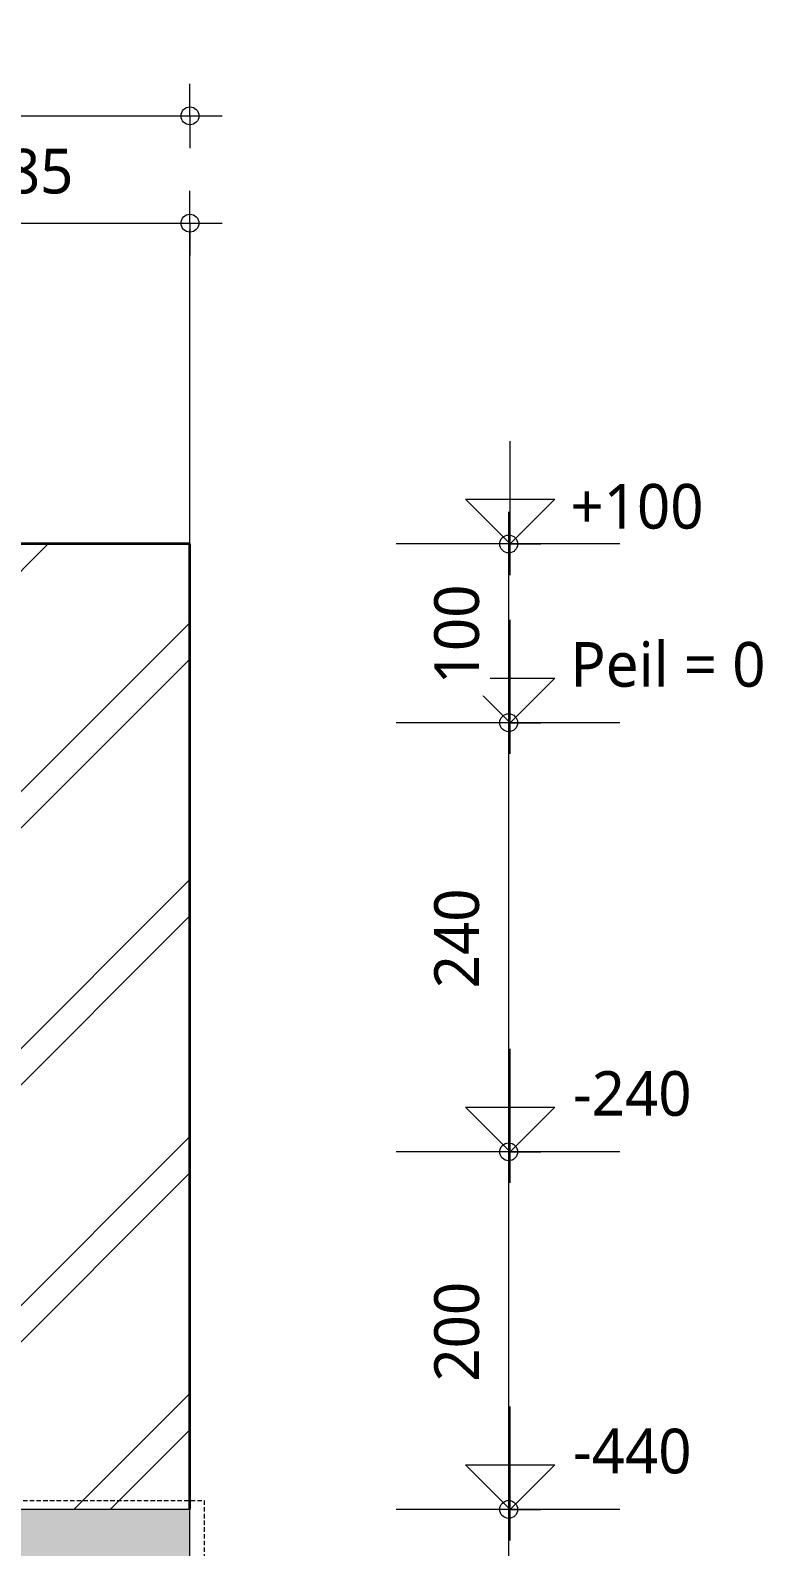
# Model space of a CAD drawing. Header units: millimetres. Extents: x 1789 to 13769, y 2055 to 27197.
# Drawn here: x 12949 to 13359, y 11372 to 12220 of the extents above; entities that cross this region are included whole.
import ezdxf

# ---------------------------------------------------------------- set-up
doc = ezdxf.new("R2010")
doc.units = ezdxf.units.MM
doc.linetypes.add('MV_hidden', pattern=[3.75, 2.5, -1.25])
for name, color, linetype, lineweight in [('A-ANNO-DIMS', 211, 'Continuous', 13), ('A-ANNO-DIMS-10', 211, 'Continuous', 13), ('A-DETL', 90, 'Continuous', 13), ('A-DETL-GENF', 92, 'Continuous', 18), ('G-ANNO-TEXT', 231, 'Continuous', 13)]:
    doc.layers.add(name, color=color, linetype=linetype, lineweight=lineweight)
doc.styles.add('Segoe UI_2', font='segoeui.ttf', dxfattribs={"height": 25})
doc.dimstyles.new('2_5_mm_1', dxfattribs={"dimscale": 304.8, "dimtxt": 26.184099, "dimasz": 0.032808, "dimexe": 0.059055, "dimexo": 0.0625, "dimgap": 0.029528, "dimtad": 1, "dimdec": 0, "dimzin": 0, "dimdsep": 46, "dimtxsty": 'Segoe UI_2', "dimblk1": 'DOTBLANK', "dimblk2": 'DOTBLANK', "dimsah": 1, "dimcen": 0.09, "dimdle": 0.059055, "dimazin": 0, "dimtfac": 1, "dimtdec": 4, "dimtix": 1, "dimtmove": 0, "dimatfit": 3, "dimfxl": 0.059055, "dimfxlon": 1, "dimtvp": 1, "dimtfill": 1, "dimtolj": 1, "dimtzin": 0, "dimarcsym": 2})
doc.dimstyles.new('2_5_mm_4', dxfattribs={"dimscale": 304.8, "dimtxt": 26.184099, "dimasz": 0.032808, "dimexe": 0.059055, "dimexo": 0.0625, "dimgap": 0.029528, "dimtad": 1, "dimdec": 0, "dimzin": 0, "dimdsep": 46, "dimtxsty": 'Segoe UI_2', "dimblk1": 'DOTBLANK', "dimblk2": 'DOTBLANK', "dimsah": 1, "dimcen": 0.09, "dimdle": 0.059055, "dimazin": 0, "dimtfac": 1, "dimtdec": 4, "dimtix": 1, "dimtmove": 0, "dimatfit": 3, "dimfxl": 0.059055, "dimfxlon": 1, "dimtvp": 1, "dimtfill": 1, "dimtolj": 1, "dimtzin": 0, "dimarcsym": 2})

# ---------------------------------------------------------------- blocks, each defined once
blk = doc.blocks.new('DIMBLOCK271-Details Restauratie 1-10')
at = {"layer": 'A-ANNO-DIMS-10'}
for p, q in [((12853.57, 12112.55), (12853.57, 12130.55)), ((13038.57, 12112.55), (13038.57, 12130.55)), ((12853.57, 12112.55), (13056.57, 12112.55)), ((12853.57, 12112.55), (12853.57, 12094.55)), ((13038.57, 12112.55), (13038.57, 12094.55))]:
    blk.add_line(p, q, dxfattribs=at)
for centre in [(12853.57, 12112.55), (13038.57, 12112.55)]:
    blk.add_circle(centre, 5, dxfattribs=at)
at = {"layer": 'A-ANNO-DIMS-10', "color": 0, "insert": (12917.5, 12154.16), "char_height": 25, "width": 68.5547, "attachment_point": 1, "line_spacing_factor": 1.142579, "style": 'Segoe UI_2', "bg_fill": 3, "box_fill_scale": 1.25, "bg_fill_color": 9, "bg_fill_true_color": 13158600, "bg_fill_transparency": 0}
blk.add_mtext('185', dxfattribs=at)
blk = doc.blocks.new('_DotBlank')
at = {"color": 0, "linetype": 'ByBlock', "lineweight": -2}
blk.add_line((-0.5, 0), (-1, 0), dxfattribs=at)
blk.add_circle((0, 0), 0.5, dxfattribs=at)
blk = doc.blocks.new('DIMBLOCK273-Details Restauratie 1-10')
at = {"layer": 'A-ANNO-DIMS-10'}
for p, q in [((12559.52, 12172.55), (12559.52, 12190.55)), ((13038.57, 12172.55), (13038.57, 12190.55)), ((12559.52, 12172.55), (13056.57, 12172.55)), ((12559.52, 12172.55), (12559.52, 12154.55)), ((13038.57, 12172.55), (13038.57, 12154.55))]:
    blk.add_line(p, q, dxfattribs=at)
for centre in [(12559.52, 12172.55), (13038.57, 12172.55)]:
    blk.add_circle(centre, 5, dxfattribs=at)
at = {"layer": 'A-ANNO-DIMS-10', "color": 0, "insert": (12770.48, 12214.16), "char_height": 25, "width": 68.5547, "attachment_point": 1, "line_spacing_factor": 1.142579, "style": 'Segoe UI_2', "bg_fill": 3, "box_fill_scale": 1.25, "bg_fill_color": 9, "bg_fill_true_color": 13158600, "bg_fill_transparency": 0}
blk.add_mtext('479', dxfattribs=at)
blk = doc.blocks.new('DIMBLOCK399-Details Restauratie 1-10')
at = {"layer": 'A-ANNO-DIMS-10'}
for p, q in [((13216.75, 11393.14), (13198.75, 11393.14)), ((13216.75, 10975.14), (13216.75, 11393.14)), ((13216.75, 11393.14), (13234.75, 11393.14)), ((13216.75, 10993.14), (13198.75, 10993.14)), ((13216.75, 10993.14), (13234.75, 10993.14))]:
    blk.add_line(p, q, dxfattribs=at)
for centre in [(13216.75, 11393.14), (13216.75, 10993.14)]:
    blk.add_circle(centre, 5, dxfattribs=at)
at = {"layer": 'A-ANNO-DIMS-10', "color": 0, "insert": (13175.13, 11164.58), "char_height": 25, "width": 68.5547, "attachment_point": 1, "rotation": 90, "line_spacing_factor": 1.142579, "style": 'Segoe UI_2', "bg_fill": 3, "box_fill_scale": 1.25, "bg_fill_color": 9, "bg_fill_true_color": 13158600, "bg_fill_transparency": 0}
blk.add_mtext('400', dxfattribs=at)
blk = doc.blocks.new('DIMBLOCK400-Details Restauratie 1-10')
at = {"layer": 'A-ANNO-DIMS-10'}
for p, q in [((13216.75, 11593.14), (13198.75, 11593.14)), ((13216.75, 11393.14), (13216.75, 11593.14)), ((13216.75, 11593.14), (13234.75, 11593.14)), ((13216.75, 11393.14), (13198.75, 11393.14)), ((13216.75, 11393.14), (13234.75, 11393.14))]:
    blk.add_line(p, q, dxfattribs=at)
for centre in [(13216.75, 11593.14), (13216.75, 11393.14)]:
    blk.add_circle(centre, 5, dxfattribs=at)
at = {"layer": 'A-ANNO-DIMS-10', "color": 0, "insert": (13175.13, 11464.58), "char_height": 25, "width": 68.5547, "attachment_point": 1, "rotation": 90, "line_spacing_factor": 1.142579, "style": 'Segoe UI_2', "bg_fill": 3, "box_fill_scale": 1.25, "bg_fill_color": 9, "bg_fill_true_color": 13158600, "bg_fill_transparency": 0}
blk.add_mtext('200', dxfattribs=at)
blk = doc.blocks.new('DIMBLOCK401-Details Restauratie 1-10')
at = {"layer": 'A-ANNO-DIMS-10'}
for p, q in [((13216.75, 11833.14), (13198.75, 11833.14)), ((13216.75, 11593.14), (13216.75, 11833.14)), ((13216.75, 11833.14), (13234.75, 11833.14)), ((13216.75, 11593.14), (13198.75, 11593.14)), ((13216.75, 11593.14), (13234.75, 11593.14))]:
    blk.add_line(p, q, dxfattribs=at)
for centre in [(13216.75, 11833.14), (13216.75, 11593.14)]:
    blk.add_circle(centre, 5, dxfattribs=at)
at = {"layer": 'A-ANNO-DIMS-10', "color": 0, "insert": (13175.13, 11684.58), "char_height": 25, "width": 68.5547, "attachment_point": 1, "rotation": 90, "line_spacing_factor": 1.142579, "style": 'Segoe UI_2', "bg_fill": 3, "box_fill_scale": 1.25, "bg_fill_color": 9, "bg_fill_true_color": 13158600, "bg_fill_transparency": 0}
blk.add_mtext('240', dxfattribs=at)
blk = doc.blocks.new('DIMBLOCK402-Details Restauratie 1-10')
at = {"layer": 'A-ANNO-DIMS-10'}
for p, q in [((13216.75, 11833.14), (13216.75, 11951.14)), ((13216.75, 11933.14), (13198.75, 11933.14)), ((13216.75, 11933.14), (13234.75, 11933.14)), ((13216.75, 11833.14), (13198.75, 11833.14)), ((13216.75, 11833.14), (13234.75, 11833.14))]:
    blk.add_line(p, q, dxfattribs=at)
for centre in [(13216.75, 11933.14), (13216.75, 11833.14)]:
    blk.add_circle(centre, 5, dxfattribs=at)
at = {"layer": 'A-ANNO-DIMS-10', "color": 0, "insert": (13175.13, 11854.58), "char_height": 25, "width": 68.5547, "attachment_point": 1, "rotation": 90, "line_spacing_factor": 1.142579, "style": 'Segoe UI_2', "bg_fill": 3, "box_fill_scale": 1.25, "bg_fill_color": 9, "bg_fill_true_color": 13158600, "bg_fill_transparency": 0}
blk.add_mtext('100', dxfattribs=at)

msp = doc.modelspace()

# ---------------------------------------------------------------- hatches: boundary and pattern name
at = {"layer": 'A-DETL-GENF', "lineweight": 13}
h = msp.add_hatch(dxfattribs=at)
h.set_pattern_fill('FP_25', color=57, style=0, pattern_type=2)
h.set_pattern_definition([(45, (0, 0), (-71.84205, 71.84205), []), (45, (20.32, 0), (-71.84205, 71.84205), [])])
h.paths.add_polyline_path([(13038.57, 11393.14), (13038.57, 11933.14), (12938.51, 11933.14), (12938.47, 11932.83), (12938.17, 11932.11), (12937.69, 11931.49), (12936.84, 11930.92), (12936.03, 11930.67), (12935.57, 11930.61), (12919.82, 11930.66), (12919.01, 11931.04), (12918.46, 11931.74), (12918.27, 11932.61), (12918.42, 11932.96), (12918.64, 11933.09), (12919.25, 11932.74), (12919.27, 11932.61), (12920.67, 11932.61), (12920.67, 11931.81), (12921.67, 11931.81), (12921.67, 11933.14), (12920.39, 11933.04), (12920.03, 11932.85), (12919.56, 11932.85), (12919.2, 11933.14), (12917.72, 11933.03), (12917.59, 11932.66), (12917.62, 11932.1), (12917.94, 11931.55), (12918.47, 11931.19), (12917.62, 11930.87), (12913.62, 11930.41), (12913.38, 11930.93), (12915.56, 11932.84), (12915.48, 11933.14), (12853.57, 11933.14), (12853.57, 11393.14)])
h.paths.add_polyline_path([(12922.47, 11931.81), (12936.03, 11931.87), (12936.47, 11932.05), (12937.07, 11932.63), (12937.18, 11932.83), (12937.31, 11933.14), (12922.47, 11933.04), (12922.47, 11932.1)])
at = {"layer": 'A-DETL-GENF'}
msp.add_hatch(color=9, dxfattribs=at).paths.add_polyline_path([(12717.96, 10993.14), (13038.57, 10993.14), (13038.57, 11393.14), (12803.52, 11393.14), (12803.52, 11593.14), (11839.57, 11593.14), (11839.57, 11393.14), (12638.57, 11393.14), (12638.57, 10993.14)])

# ---------------------------------------------------------------- linework, layer by layer
at = {"layer": 'A-DETL', "lineweight": 18}
for p, q in [((13038.57, 11933.14), (13038.57, 12108.75)), ((13217.52, 11915.71), (13217.52, 11990.71)), ((13217.52, 11933.14), (13192.52, 11958.14)), ((13192.52, 11958.14), (13242.52, 11958.14)), ((13217.52, 11933.14), (13242.52, 11958.14)), ((13278.88, 11933.14), (13153.88, 11933.14)), ((13217.52, 11815.71), (13217.52, 11890.71)), ((13217.52, 11833.14), (13192.52, 11858.14)), ((13192.52, 11858.14), (13242.52, 11858.14)), ((13217.52, 11833.14), (13242.52, 11858.14)), ((13278.88, 11833.14), (13153.88, 11833.14)), ((13217.52, 11575.71), (13217.52, 11650.71)), ((13217.52, 11593.14), (13192.52, 11618.14)), ((13192.52, 11618.14), (13242.52, 11618.14)), ((13217.52, 11593.14), (13242.52, 11618.14)), ((13278.88, 11593.14), (13153.88, 11593.14)), ((13217.52, 11375.71), (13217.52, 11450.71)), ((13217.52, 11393.14), (13192.52, 11418.14)), ((13192.52, 11418.14), (13242.52, 11418.14)), ((13217.52, 11393.14), (13242.52, 11418.14)), ((13038.57, 11393.14), (12803.52, 11393.14)), ((13038.57, 10993.14), (13038.57, 11393.14)), ((13278.88, 11393.14), (13153.88, 11393.14))]:
    msp.add_line(p, q, dxfattribs=at)
at = {"layer": 'A-DETL', "lineweight": 35}
for p, q in [((13038.57, 11933.14), (12938.51, 11933.14)), ((13038.57, 11393.14), (13038.57, 11933.14))]:
    msp.add_line(p, q, dxfattribs=at)
at = {"layer": 'A-DETL', "linetype": 'MV_hidden', "lineweight": 18}
for p, q in [((12810.27, 11398.14), (13046.57, 11398.14)), ((13046.57, 11398.14), (13046.57, 11364.39))]:
    msp.add_line(p, q, dxfattribs=at)

# ---------------------------------------------------------------- texts
at = {"layer": 'G-ANNO-TEXT', "color": 7, "char_height": 25, "attachment_point": 1, "style": 'Segoe UI_2'}
for s, insert, width in [('Peil = 0', (13251.3, 11878.28), 143.5021), ('-240', (13252.65, 11638.28), 86.5822), ('-440', (13252.65, 11438.28), 86.5822)]:
    msp.add_mtext(s, dxfattribs=dict(at, insert=insert, width=width))

# ---------------------------------------------------------------- next in the draw order: texts
at = {"layer": 'G-ANNO-TEXT', "color": 7, "insert": (13251.22, 11966.7), "char_height": 25, "width": 98.6076, "attachment_point": 1, "style": 'Segoe UI_2', "bg_fill": 3, "box_fill_scale": 1.25, "bg_fill_color": 9, "bg_fill_true_color": 13158600, "bg_fill_transparency": 0}
msp.add_mtext('+100', dxfattribs=at)

# ---------------------------------------------------------------- next in the draw order: dimensions: what is measured, and where the dimension line sits
at = {"layer": 'A-ANNO-DIMS'}
dim = msp.add_linear_dim(base=(13038.57, 12112.55), p1=(12853.57, 12094.55), p2=(13038.57, 12094.55), dimstyle='2_5_mm_1', override={"dimpost": '<>', "dimfxl": 185}, dxfattribs=at)
dim.commit()
dim.dimension.update_dxf_attribs({"geometry": 'DIMBLOCK271-Details Restauratie 1-10', "text_midpoint": (12946.07, 12134.54)})
dim = msp.add_linear_dim(base=(13216.75, 11393.14), p1=(13198.75, 10993.14), p2=(13198.75, 11393.14), angle=90, dimstyle='2_5_mm_4', override={"dimpost": '<>', "dimfxl": 400}, dxfattribs=at)
dim.commit()
dim.dimension.update_dxf_attribs({"geometry": 'DIMBLOCK399-Details Restauratie 1-10', "text_midpoint": (13194.82, 11193.14)})

# ---------------------------------------------------------------- next in the draw order: dimensions: what is measured, and where the dimension line sits
dim = msp.add_linear_dim(base=(13038.57, 12172.55), p1=(12559.52, 12190.55), p2=(13038.57, 12154.55), dimstyle='2_5_mm_1', override={"dimpost": '<>', "dimfxl": 480.399815}, dxfattribs=at)
dim.commit()
dim.dimension.update_dxf_attribs({"geometry": 'DIMBLOCK273-Details Restauratie 1-10', "text_midpoint": (12799.04, 12194.47)})
dim = msp.add_linear_dim(base=(13216.75, 11593.14), p1=(13198.75, 11393.14), p2=(13198.75, 11593.14), angle=90, dimstyle='2_5_mm_4', override={"dimpost": '<>', "dimfxl": 200}, dxfattribs=at)
dim.commit()
dim.dimension.update_dxf_attribs({"geometry": 'DIMBLOCK400-Details Restauratie 1-10', "text_midpoint": (13194.82, 11493.14)})

# ---------------------------------------------------------------- next in the draw order: dimensions: what is measured, and where the dimension line sits
dim = msp.add_linear_dim(base=(13216.75, 11833.14), p1=(13198.75, 11593.14), p2=(13198.75, 11833.14), angle=90, dimstyle='2_5_mm_4', override={"dimpost": '<>', "dimfxl": 239.99995}, dxfattribs=at)
dim.commit()
dim.dimension.update_dxf_attribs({"geometry": 'DIMBLOCK401-Details Restauratie 1-10', "text_midpoint": (13194.82, 11713.14)})

# ---------------------------------------------------------------- next in the draw order: dimensions: what is measured, and where the dimension line sits
dim = msp.add_linear_dim(base=(13216.75, 11933.14), p1=(13198.75, 11833.14), p2=(13198.75, 11933.14), angle=90, dimstyle='2_5_mm_4', override={"dimpost": '<>', "dimfxl": 100.00005}, dxfattribs=at)
dim.commit()
dim.dimension.update_dxf_attribs({"geometry": 'DIMBLOCK402-Details Restauratie 1-10', "text_midpoint": (13194.75, 11883.14)})

doc.saveas('drawing.dxf')
